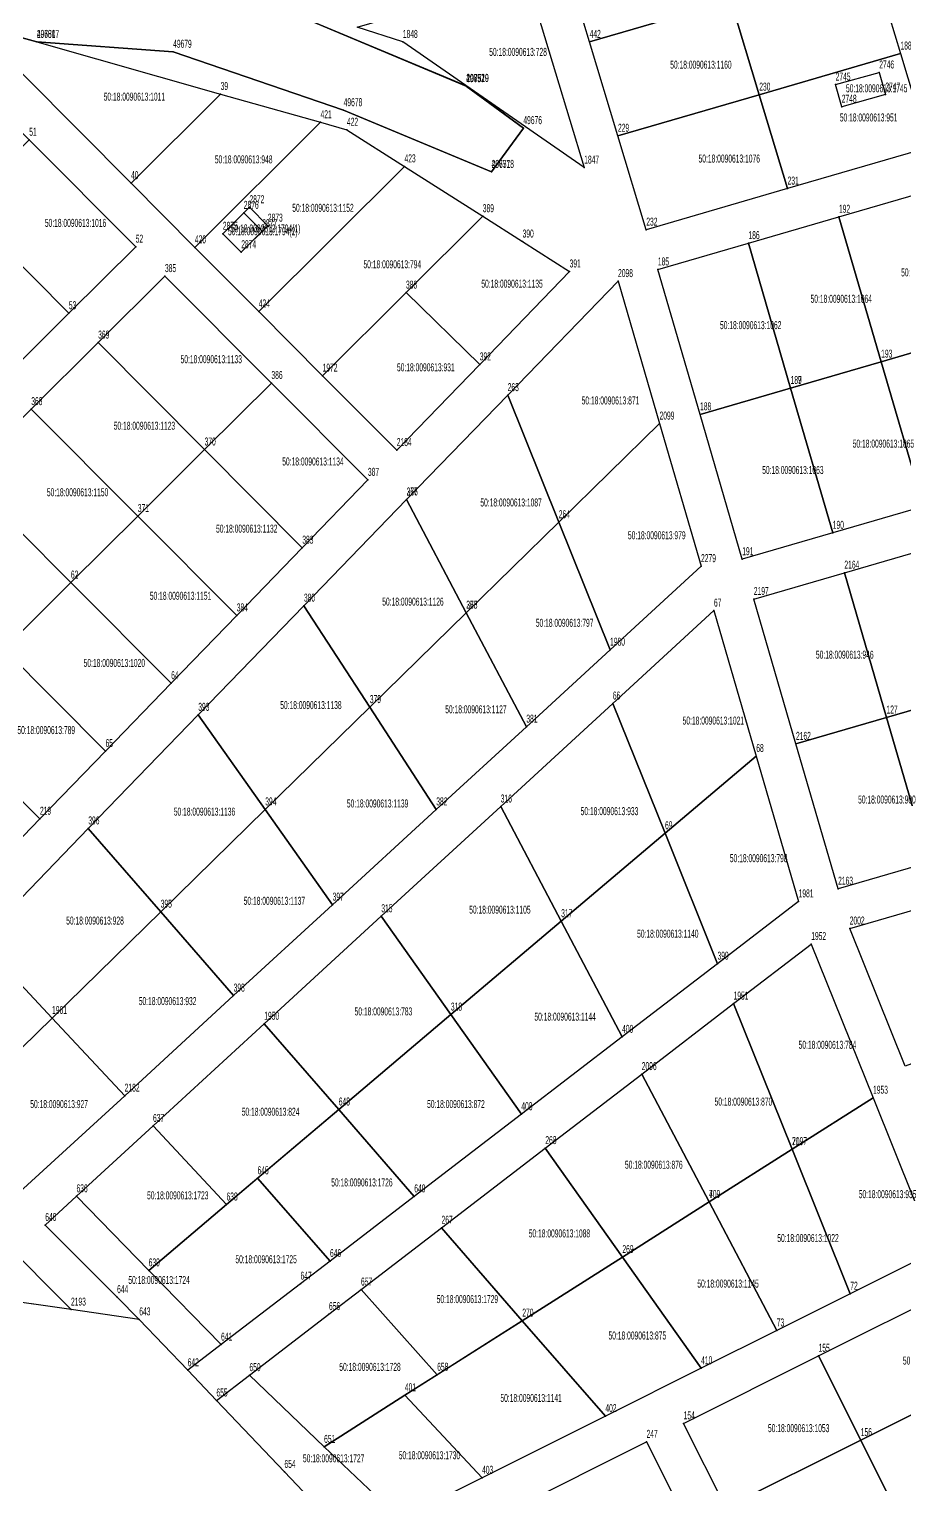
# Model space of a CAD drawing. Extents: x 1277570 to 1279623, y 422293 to 424918.
# Drawn here: x 1278373.9 to 1278606.1, y 423827.4 to 424213.4 of the extents above; entities that cross this region are included whole.
import ezdxf

# ---------------------------------------------------------------- set-up
doc = ezdxf.new("R2010")
doc.units = 0
doc.layers.get('0').update_dxf_attribs({"linetype": 'CONTINUOUS'})

msp = doc.modelspace()

# ---------------------------------------------------------------- linework, layer by layer
at = {"color": 7, "linetype": 'CONTINUOUS'}
for points in [[(1278331.180001, 424305.290001), (1278401.03, 424233.300001), (1278431.109998, 424223.559999), (1278437.509998, 424220.250001), (1278489.750001, 424198.269998), (1278504.94, 424187.150001), (1278496.51, 424175.539998), (1278457.299999, 424191.91), (1278412.089999, 424207.399999), (1278375.950001, 424210.009998), (1278368.219999, 424212.200002)], [(1278368.209998, 424212.210001), (1278375.960001, 424210.009998), (1278412.089999, 424207.399999), (1278457.299999, 424191.91), (1278496.51, 424175.539998), (1278496.52, 424175.550002), (1278504.94, 424187.150001), (1278489.870002, 424198.31), (1278489.799999, 424198.360002), (1278441.719998, 424218.479998), (1278437.509998, 424220.250001), (1278431.109998, 424223.559999), (1278431.080001, 424223.569999), (1278401.03, 424233.300001), (1278381.319999, 424253.62), (1278363.439998, 424272.049999)], [(1278459.489998, 423812.029998), (1278441.600001, 423830.84), (1278423.570001, 423849.789998), (1278415.95, 423857.8), (1278403.12, 423871.29), (1278385.020001, 423873.88), (1278341.479998, 423880.109999)]]:
    msp.add_lwpolyline(points, dxfattribs=at)
for points in [[(1278515, 424234.920002), (1278552.45, 424245.820002), (1278559.96, 424220.920002), (1278522.51, 424210.019998)], [(1278559.96, 424220.920002), (1278597.41, 424231.820001), (1278604.92, 424206.930001), (1278567.47, 424196.030002)], [(1278460.920001, 424213.920002), (1278505.899998, 424227.01), (1278521.070001, 424176.7), (1278472.99, 424210.009998)], [(1278522.51, 424210.019998), (1278559.96, 424220.920002), (1278567.47, 424196.030002), (1278530.02, 424185.129998)], [(1278358.799999, 424214.870002), (1278424.680002, 424196.210002), (1278400.93, 424172.56)], [(1278328.009998, 424194.78), (1278345.73, 424212.419999), (1278373.950001, 424184.069999), (1278356.229999, 424166.43)], [(1278567.47, 424196.030002), (1278604.92, 424206.930001), (1278612.430001, 424182.030002), (1278574.98, 424171.129998)], [(1278587.720001, 424198.699998), (1278599.280002, 424201.910002), (1278600.910001, 424196.050001), (1278589.34, 424192.840002)], [(1278400.93, 424172.56), (1278424.680002, 424196.210002), (1278451.169999, 424188.710001), (1278417.86, 424155.549999)], [(1278530.02, 424185.129998), (1278567.47, 424196.030002), (1278574.98, 424171.129998), (1278537.53, 424160.239998)], [(1278417.86, 424155.549999), (1278451.169999, 424188.710001), (1278458.170001, 424186.720001), (1278473.429999, 424177.009998), (1278434.789999, 424138.539998)], [(1278356.229999, 424166.43), (1278373.950001, 424184.069999), (1278402.169998, 424155.719999), (1278384.45, 424138.08)], [(1278434.789999, 424138.539998), (1278473.429999, 424177.009998), (1278494.179998, 424163.800002), (1278473.830001, 424143.539999), (1278451.719999, 424121.530002)], [(1278588.61, 424163.65), (1278612.620001, 424170.640001), (1278623.800001, 424132.229998), (1278599.79, 424125.239998)], [(1278338.520001, 424148.79), (1278356.229999, 424166.43), (1278384.45, 424138.08), (1278366.739998, 424120.44)], [(1278432.319999, 424166.179999), (1278437.200001, 424161.300001), (1278430.150001, 424154.249999), (1278425.269999, 424159.130002)], [(1278430.829998, 424164.69), (1278435.709999, 424159.809998), (1278430.150001, 424154.249999), (1278425.269999, 424159.130002)], [(1278473.830001, 424143.539999), (1278494.179998, 424163.800002), (1278504.739999, 424157.080001), (1278517.2, 424149.149999), (1278493.369998, 424124.51)], [(1278564.609999, 424156.66), (1278588.61, 424163.65), (1278599.79, 424125.239998), (1278575.779999, 424118.260001)], [(1278540.599998, 424149.679999), (1278564.609999, 424156.66), (1278575.779999, 424118.250002), (1278551.779998, 424111.270001)], [(1278392.219999, 424130.29), (1278409.930001, 424147.92), (1278438.149998, 424119.58), (1278420.44, 424101.940001)], [(1278530.040001, 424146.600002), (1278541.040002, 424108.809998), (1278514.329998, 424082.67), (1278500.779998, 424116.360001)], [(1278451.719999, 424121.530002), (1278473.830001, 424143.539999), (1278493.369998, 424124.51), (1278471.380002, 424101.789999)], [(1278374.490001, 424112.650001), (1278392.219999, 424130.29), (1278420.44, 424101.940001), (1278402.719998, 424084.300001)], [(1278599.79, 424125.239998), (1278623.800001, 424132.229998), (1278634.970001, 424093.82), (1278610.970001, 424086.839999)], [(1278575.779999, 424118.260001), (1278599.79, 424125.239998), (1278610.970001, 424086.839999), (1278586.96, 424079.849999)], [(1278420.44, 424101.940001), (1278438.149998, 424119.58), (1278463.73, 424093.890001), (1278446.34, 424075.910001)], [(1278551.779998, 424111.270001), (1278575.779999, 424118.260001), (1278586.96, 424079.849999), (1278562.959999, 424072.859998)], [(1278500.779998, 424116.360001), (1278514.329998, 424082.67), (1278489.809999, 424058.679998), (1278474.000001, 424088.679998)], [(1278356.779999, 424095.010001), (1278374.490001, 424112.650001), (1278402.719998, 424084.300001), (1278385, 424066.660002)], [(1278514.329998, 424082.67), (1278541.040002, 424108.809998), (1278552.039998, 424071.01), (1278527.930001, 424048.860001)], [(1278402.719998, 424084.300001), (1278420.44, 424101.940001), (1278446.34, 424075.910001), (1278428.95, 424057.950001)], [(1278339.060001, 424077.370002), (1278356.779999, 424095.010001), (1278385, 424066.660002), (1278367.280002, 424049.020002)], [(1278474.000001, 424088.690002), (1278489.809999, 424058.669999), (1278464.230002, 424033.640002), (1278446.769999, 424060.540001)], [(1278385, 424066.660002), (1278402.719998, 424084.300001), (1278428.95, 424057.950001), (1278411.570001, 424039.98)], [(1278489.809999, 424058.679998), (1278514.329998, 424082.67), (1278527.930001, 424048.860001), (1278505.729999, 424028.460002)], [(1278590.039998, 424069.29), (1278614.039999, 424076.270001), (1278625.219999, 424037.870002), (1278601.209998, 424030.880002)], [(1278566.030001, 424062.299999), (1278590.039998, 424069.29), (1278601.209998, 424030.880002), (1278577.210002, 424023.890001)], [(1278367.280002, 424049.020002), (1278385, 424066.660002), (1278411.570001, 424039.98), (1278394.180001, 424022)], [(1278446.769999, 424060.540001), (1278464.230002, 424033.640002), (1278436.509998, 424006.510001), (1278418.759999, 424031.590001)], [(1278528.660001, 424034.590002), (1278555.47, 424059.230001), (1278566.689998, 424020.680002), (1278542.500001, 424000.190002)], [(1278464.230002, 424033.640002), (1278489.809999, 424058.669999), (1278505.729999, 424028.460002), (1278481.849999, 424006.510001)], [(1278349.56, 424031.390002), (1278367.280002, 424049.020002), (1278394.180001, 424022), (1278376.790002, 424004.039999)], [(1278601.209998, 424030.880002), (1278625.219999, 424037.870002), (1278636.4, 423999.459999), (1278612.389999, 423992.479998)], [(1278436.509998, 424006.510001), (1278464.230002, 424033.640002), (1278481.849999, 424006.510001), (1278454.369999, 423981.260002)], [(1278498.939998, 424007.280002), (1278528.660001, 424034.590002), (1278542.500001, 424000.190002), (1278514.960002, 423976.870001)], [(1278331.850002, 424013.749998), (1278349.56, 424031.390002), (1278376.790002, 424004.039999), (1278359.410002, 423986.069999)], [(1278418.759999, 424031.590001), (1278436.509998, 424006.510001), (1278408.8, 423979.390001), (1278389.610002, 424001.469998)], [(1278577.210002, 424023.890001), (1278601.209998, 424030.880002), (1278612.389999, 423992.479998), (1278588.380002, 423985.489998)], [(1278542.500001, 424000.190002), (1278566.689998, 424020.680002), (1278577.91, 423982.119998), (1278556.400001, 423965.609998)], [(1278408.8, 423979.390001), (1278436.509998, 424006.510001), (1278454.369999, 423981.260002), (1278428.13, 423957.150002)], [(1278467.279999, 423978.180001), (1278498.939998, 424007.280002), (1278514.960002, 423976.870001), (1278485.720001, 423952.109999)], [(1278389.610002, 424001.469998), (1278408.8, 423979.390001), (1278380.000002, 423951.210001), (1278360.819999, 423971.71)], [(1278514.960002, 423976.870001), (1278542.500001, 424000.190002), (1278556.400001, 423965.609998), (1278531.12, 423946.200001)], [(1278591.46, 423974.919999), (1278616.419999, 423982.189999), (1278630.380001, 423947.410001), (1278606.130001, 423938.449999)], [(1278380.000002, 423951.210001), (1278408.8, 423979.390001), (1278428.13, 423957.150002), (1278399.249998, 423930.609998)], [(1278436.249999, 423949.67), (1278467.279999, 423978.180001), (1278485.720001, 423952.109999), (1278455.999998, 423926.94)], [(1278485.720001, 423952.109999), (1278514.960002, 423976.870001), (1278531.12, 423946.200001), (1278504.400001, 423925.700002)], [(1278360.819999, 423971.71), (1278380.000002, 423951.210001), (1278351.410001, 423923.22), (1278332.390002, 423942.33)], [(1278560.659998, 423955.02), (1278581.249998, 423970.820001), (1278597.639998, 423930.069999), (1278576.180001, 423916.419999)], [(1278536.319999, 423936.330002), (1278560.659998, 423955.02), (1278576.180001, 423916.429998), (1278554.169999, 423902.429998)], [(1278351.410001, 423923.22), (1278380.000002, 423951.210001), (1278399.249998, 423930.609998), (1278370.429999, 423904.12)], [(1278455.999998, 423926.94), (1278485.720001, 423952.109999), (1278504.400001, 423925.700002), (1278476.020001, 423903.910002)], [(1278406.759998, 423922.580002), (1278436.249999, 423949.67), (1278455.999998, 423926.94), (1278426.240002, 423901.750002)], [(1278510.759998, 423916.710002), (1278536.319999, 423936.330002), (1278554.169999, 423902.440002), (1278531.189999, 423887.829998)], [(1278576.180001, 423916.419999), (1278597.639998, 423930.069999), (1278614.029998, 423889.320001), (1278591.599998, 423878.1)], [(1278434.470002, 423908.71), (1278455.999998, 423926.94), (1278476.020001, 423903.910002), (1278453.680001, 423886.76)], [(1278386.47, 423903.930001), (1278406.759998, 423922.580002), (1278426.240002, 423901.750002), (1278405.620001, 423884.279998)], [(1278483.250001, 423895.589999), (1278510.759998, 423916.710002), (1278531.189999, 423887.829998), (1278504.66, 423870.959999)], [(1278554.169999, 423902.440002), (1278576.180001, 423916.419999), (1278591.599998, 423878.1), (1278572.119999, 423868.359999)], [(1278323.310001, 423887.649998), (1278347.419998, 423911.65), (1278385.020001, 423873.88), (1278329.039999, 423881.890001)], [(1278405.620001, 423884.279998), (1278426.240002, 423901.750002), (1278434.470002, 423908.71), (1278453.680001, 423886.76), (1278445.859999, 423880.760002), (1278424.799999, 423864.600001)], [(1278378.189998, 423896.320001), (1278386.47, 423903.930001), (1278405.620001, 423884.279998), (1278424.799999, 423864.600001), (1278415.95, 423857.8), (1278403.12, 423871.29), (1278397.239999, 423877.189998)], [(1278531.189999, 423887.829998), (1278554.169999, 423902.429998), (1278572.119999, 423868.359999), (1278552.059999, 423858.329999)], [(1278461.9, 423879.200002), (1278483.250001, 423895.589999), (1278504.66, 423870.959999), (1278482.090002, 423856.609999)], [(1278504.66, 423870.959999), (1278531.189999, 423887.829998), (1278552.059999, 423858.329999), (1278526.679998, 423845.629999)], [(1278432.319999, 423856.5), (1278453.410001, 423872.689999), (1278461.9, 423879.200002), (1278482.090002, 423856.609999), (1278473.53, 423851.169999), (1278452.11, 423837.48)], [(1278583.199999, 423861.629998), (1278618.969998, 423879.529998), (1278630.159999, 423857.170001), (1278594.39, 423839.280001)], [(1278473.53, 423851.169999), (1278504.66, 423870.959999), (1278526.679998, 423845.629999), (1278493.990002, 423829.28)], [(1278547.430001, 423843.729999), (1278583.199999, 423861.629998), (1278594.39, 423839.280001), (1278558.620002, 423821.380002)], [(1278432.319999, 423856.5), (1278452.11, 423837.48), (1278472.319999, 423818.450001), (1278459.489998, 423812.029998), (1278441.600001, 423830.84), (1278423.570001, 423849.789998)], [(1278594.39, 423839.280001), (1278630.159999, 423857.170001), (1278641.35, 423834.819999), (1278605.570001, 423816.92)], [(1278493.990002, 423829.28), (1278472.319999, 423818.450001), (1278452.11, 423837.48), (1278473.53, 423851.169999)], [(1278558.620002, 423821.380002), (1278594.39, 423839.280001), (1278605.570001, 423816.92), (1278569.800002, 423799.020001)], [(1278501.82, 423820.909999), (1278537.589998, 423838.809999), (1278548.78, 423816.450002), (1278513.010001, 423798.549998)]]:
    msp.add_lwpolyline(points, close=True, dxfattribs=at)
at = {"color": 7}
for p in [(1278375.950001, 424210.009998), (1278375.960001, 424210.009998), (1278472.99, 424210.009998), (1278522.51, 424210.019998), (1278412.089999, 424207.399999), (1278604.92, 424206.930001), (1278599.280002, 424201.910002), (1278489.750001, 424198.269998), (1278489.799999, 424198.360002), (1278489.870002, 424198.31), (1278587.720001, 424198.699998), (1278424.680002, 424196.210002), (1278567.47, 424196.030002), (1278600.910001, 424196.050001), (1278457.299999, 424191.91), (1278589.34, 424192.840002), (1278451.169999, 424188.710001), (1278458.170001, 424186.720001), (1278504.94, 424187.150001), (1278373.950001, 424184.069999), (1278530.02, 424185.129998), (1278473.429999, 424177.009998), (1278496.51, 424175.539998), (1278496.52, 424175.550002), (1278521.070001, 424176.7), (1278400.93, 424172.56), (1278574.98, 424171.129998), (1278430.829998, 424164.69), (1278432.319999, 424166.179999), (1278494.179998, 424163.800002), (1278588.61, 424163.65), (1278435.709999, 424159.809998), (1278437.200001, 424161.300001), (1278537.53, 424160.239998), (1278402.169998, 424155.719999), (1278417.86, 424155.549999), (1278425.269999, 424159.130002), (1278504.739999, 424157.080001), (1278564.609999, 424156.66), (1278430.150001, 424154.249999), (1278409.930001, 424147.92), (1278517.2, 424149.149999), (1278540.599998, 424149.679999), (1278530.040001, 424146.600002), (1278473.830001, 424143.539999), (1278384.45, 424138.08), (1278434.789999, 424138.539998), (1278392.219999, 424130.29), (1278599.79, 424125.239998), (1278451.719999, 424121.530002), (1278493.369998, 424124.51), (1278438.149998, 424119.58), (1278575.779999, 424118.260001), (1278575.779999, 424118.250002), (1278500.779998, 424116.360001), (1278374.490001, 424112.650001), (1278551.779998, 424111.270001), (1278541.040002, 424108.809998), (1278420.44, 424101.940001), (1278471.380002, 424101.789999), (1278463.73, 424093.890001), (1278474.000001, 424088.690002), (1278474.000001, 424088.679998), (1278402.719998, 424084.300001), (1278514.329998, 424082.67), (1278586.96, 424079.849999), (1278446.34, 424075.910001), (1278552.039998, 424071.01), (1278562.959999, 424072.859998), (1278590.039998, 424069.29), (1278385, 424066.660002), (1278446.769999, 424060.540001), (1278555.47, 424059.230001), (1278566.030001, 424062.299999), (1278428.95, 424057.950001), (1278489.809999, 424058.679998), (1278489.809999, 424058.669999), (1278527.930001, 424048.860001), (1278411.570001, 424039.98), (1278464.230002, 424033.640002), (1278528.660001, 424034.590002), (1278418.759999, 424031.590001), (1278505.729999, 424028.460002), (1278601.209998, 424030.880002), (1278394.180001, 424022), (1278566.689998, 424020.680002), (1278577.210002, 424023.890001), (1278436.509998, 424006.510001), (1278481.849999, 424006.510001), (1278498.939998, 424007.280002), (1278376.790002, 424004.039999), (1278389.610002, 424001.469998), (1278542.500001, 424000.190002), (1278577.91, 423982.119998), (1278588.380002, 423985.489998), (1278408.8, 423979.390001), (1278454.369999, 423981.260002), (1278467.279999, 423978.180001), (1278514.960002, 423976.870001), (1278591.46, 423974.919999), (1278581.249998, 423970.820001), (1278556.400001, 423965.609998), (1278428.13, 423957.150002), (1278560.659998, 423955.02), (1278380.000002, 423951.210001), (1278485.720001, 423952.109999), (1278436.249999, 423949.67), (1278531.12, 423946.200001), (1278536.319999, 423936.330002), (1278399.249998, 423930.609998), (1278597.639998, 423930.069999), (1278455.999998, 423926.94), (1278504.400001, 423925.700002), (1278406.759998, 423922.580002), (1278510.759998, 423916.710002), (1278576.180001, 423916.429998), (1278576.180001, 423916.419999), (1278434.470002, 423908.71), (1278386.47, 423903.930001), (1278426.240002, 423901.750002), (1278476.020001, 423903.910002), (1278554.169999, 423902.440002), (1278554.169999, 423902.429998), (1278378.189998, 423896.320001), (1278483.250001, 423895.589999), (1278453.680001, 423886.76), (1278531.189999, 423887.829998), (1278405.620001, 423884.279998), (1278445.859999, 423880.760002), (1278461.9, 423879.200002), (1278591.599998, 423878.1), (1278385.020001, 423873.88), (1278397.239999, 423877.189998), (1278403.12, 423871.29), (1278453.410001, 423872.689999), (1278504.66, 423870.959999), (1278572.119999, 423868.359999), (1278424.799999, 423864.600001), (1278552.059999, 423858.329999), (1278583.199999, 423861.629998), (1278415.95, 423857.8), (1278432.319999, 423856.5), (1278482.090002, 423856.609999), (1278473.53, 423851.169999), (1278423.570001, 423849.789998), (1278526.679998, 423845.629999), (1278547.430001, 423843.729999), (1278594.39, 423839.280001), (1278452.11, 423837.48), (1278537.589998, 423838.809999), (1278441.600001, 423830.84), (1278493.990002, 423829.28)]:
    msp.add_point(p, dxfattribs=at)

# ---------------------------------------------------------------- texts
at = {"color": 7, "width": 0.5}
for s, height, p in [('49680', 2.122561, (1278375.950001, 424211.08244)), ('207517', 2.122561, (1278375.960001, 424211.08244)), ('49679', 2.122561, (1278412.089999, 424208.472441)), ('1848', 2.122561, (1278472.99, 424211.08244)), ('442', 2.122557, (1278522.51, 424211.092443)), ('1885', 2.122557, (1278604.92, 424208.002442)), ('50:18:0090613:728', 2.122557, (1278495.883169, 424206.318828)), ('50:18:0090613:1160', 2.122557, (1278543.864999, 424202.927443)), ('2745', 2.122557, (1278587.720001, 424199.772443)), ('2746', 2.122557, (1278599.280002, 424202.982442)), ('39', 2.122557, (1278424.680002, 424197.282442)), ('49697', 2.122557, (1278489.750001, 424199.342443)), ('207520', 2.122557, (1278489.799999, 424199.432443)), ('207519', 2.122557, (1278489.870002, 424199.382441)), ('230', 2.122557, (1278567.47, 424197.102442)), ('50:18:0090613:1745', 2.122561, (1278590.460859, 424196.667206)), ('2747', 2.122557, (1278600.910001, 424197.122441)), ('50:18:0090613:1011', 2.122557, (1278393.678335, 424194.449108)), ('49678', 2.122557, (1278457.299999, 424192.982441)), ('2748', 2.122557, (1278589.34, 424193.912442)), ('421', 2.122557, (1278451.169999, 424189.782441)), ('49676', 2.122557, (1278504.94, 424188.222441)), ('50:18:0090613:951', 2.122557, (1278588.824999, 424188.93244)), ('51', 2.122561, (1278373.950001, 424185.142441)), ('422', 2.122557, (1278458.170001, 424187.792441)), ('229', 2.122557, (1278530.02, 424186.202443)), ('50:18:0090613:948', 2.122557, (1278423.141464, 424177.818487)), ('423', 2.122557, (1278473.429999, 424178.082443)), ('49677', 2.122557, (1278496.51, 424176.612443)), ('207518', 2.122557, (1278496.52, 424176.622442)), ('1847', 2.122557, (1278521.070001, 424177.772441)), ('50:18:0090613:1076', 2.122557, (1278551.376107, 424178.03543)), ('40', 2.122557, (1278400.93, 424173.63244)), ('231', 2.122557, (1278574.98, 424172.202443)), ('2876', 2.122557, (1278430.829998, 424165.762441)), ('2872', 2.122561, (1278432.319999, 424167.252441)), ('50:18:0090613:1152', 2.122557, (1278443.677991, 424164.971739)), ('2873', 2.122557, (1278437.200001, 424162.372442)), ('389', 2.122557, (1278494.179998, 424164.872442)), ('232', 2.122557, (1278537.53, 424161.312443)), ('192', 2.122557, (1278588.61, 424164.722441)), ('50:18:0090613:1016', 2.122561, (1278378.074999, 424160.977441)), ('2875', 2.122557, (1278425.269999, 424160.202442)), ('50:18:0090613:1794(2)', 2.122561, (1278426.637826, 424158.762479)), ('50:18:0090613:1794(1)', 2.122557, (1278427.382829, 424159.507482)), ('2877', 2.122557, (1278435.709999, 424160.882443)), ('390', 2.122557, (1278504.739999, 424158.152441)), ('186', 2.122557, (1278564.609999, 424157.73244)), ('52', 2.122561, (1278402.169998, 424156.792441)), ('420', 2.122561, (1278417.86, 424156.622441)), ('2874', 2.122561, (1278430.150001, 424155.322441)), ('50:18:0090613:794', 2.122557, (1278462.553296, 424150.004059)), ('391', 2.122561, (1278517.2, 424150.222441)), ('185', 2.122561, (1278540.599998, 424150.75244)), ('385', 2.122557, (1278409.930001, 424148.992441)), ('2098', 2.122557, (1278530.040001, 424147.672442)), ('50:18:0090613:1066', 2.122557, (1278605.079999, 424147.842442)), ('388', 2.122561, (1278473.830001, 424144.61244)), ('50:18:0090613:1135', 2.122557, (1278493.796522, 424144.86078)), ('53', 2.122557, (1278384.45, 424139.15244)), ('424', 2.122557, (1278434.789999, 424139.612443)), ('50:18:0090613:1064', 2.122557, (1278581.073374, 424140.854252)), ('369', 2.122557, (1278392.219999, 424131.362441)), ('50:18:0090613:1062', 2.122557, (1278557.067003, 424133.868631)), ('50:18:0090613:1133', 2.122557, (1278414.060403, 424124.834013)), ('1972', 2.122557, (1278451.719999, 424122.602442)), ('50:18:0090613:931', 2.122557, (1278471.432942, 424122.683838)), ('392', 2.122557, (1278493.369998, 424125.58244)), ('193', 2.122557, (1278599.79, 424126.312443)), ('386', 2.122557, (1278438.149998, 424120.65244)), ('189', 2.122557, (1278575.779999, 424119.332442)), ('187', 2.122557, (1278575.779999, 424119.322442)), ('263', 2.122557, (1278500.779998, 424117.432442)), ('368', 2.122557, (1278374.490001, 424113.722441)), ('50:18:0090613:871', 2.122561, (1278520.389245, 424113.900193)), ('188', 2.122557, (1278551.779998, 424112.342441)), ('50:18:0090613:1123', 2.122557, (1278396.341574, 424107.197851)), ('2099', 2.122557, (1278541.040002, 424109.882443)), ('370', 2.122557, (1278420.44, 424103.012441)), ('2184', 2.122561, (1278471.380002, 424102.862441)), ('50:18:0090613:1065', 2.122557, (1278592.249626, 424102.449445)), ('50:18:0090613:1134', 2.122561, (1278441.022418, 424097.712335)), ('387', 2.122557, (1278463.73, 424094.962442)), ('50:18:0090613:1063', 2.122557, (1278568.245, 424095.462443)), ('50:18:0090613:1150', 2.122557, (1278378.623429, 424089.557032)), ('377', 2.122557, (1278474.000001, 424089.762442)), ('266', 2.122557, (1278474.000001, 424089.752443)), ('371', 2.122557, (1278402.719998, 424085.372441)), ('50:18:0090613:1087', 2.122557, (1278493.54079, 424086.845077)), ('264', 2.122557, (1278514.329998, 424083.742441)), ('190', 2.122561, (1278586.96, 424080.92244)), ('50:18:0090613:1132', 2.122557, (1278423.468591, 424079.909703)), ('383', 2.122557, (1278446.34, 424076.982442)), ('50:18:0090613:979', 2.122557, (1278532.656991, 424078.155824)), ('191', 2.122557, (1278562.959999, 424073.932443)), ('2279', 2.122557, (1278552.039998, 424072.08244)), ('2164', 2.122561, (1278590.039998, 424070.362441)), ('62', 2.122557, (1278385, 424067.732442)), ('50:18:0090613:1151', 2.122557, (1278405.915768, 424062.106869)), ('380', 2.122557, (1278446.769999, 424061.612441)), ('2197', 2.122561, (1278566.030001, 424063.37244)), ('384', 2.122557, (1278428.95, 424059.022441)), ('50:18:0090613:1126', 2.122557, (1278467.533684, 424060.555318)), ('378', 2.122561, (1278489.809999, 424059.74244)), ('265', 2.122561, (1278489.809999, 424059.75244)), ('67', 2.122557, (1278555.47, 424060.302442)), ('50:18:0090613:797', 2.122561, (1278508.238044, 424054.941312)), ('1980', 2.122557, (1278527.930001, 424049.932442)), ('50:18:0090613:946', 2.122557, (1278582.497002, 424046.493629)), ('50:18:0090613:1020', 2.122557, (1278388.364751, 424044.298345)), ('64', 2.122557, (1278411.570001, 424041.05244)), ('379', 2.122557, (1278464.230002, 424034.712442)), ('66', 2.122557, (1278528.660001, 424035.662442)), ('393', 2.122557, (1278418.759999, 424032.662441)), ('50:18:0090613:1138', 2.122561, (1278440.476016, 424033.124529)), ('50:18:0090613:1127', 2.122557, (1278484.220503, 424032.004217)), ('127', 2.122557, (1278601.209998, 424031.952442)), ('50:18:0090613:789', 2.122561, (1278370.809609, 424026.496993)), ('381', 2.122557, (1278505.729999, 424029.532442)), ('50:18:0090613:1021', 2.122557, (1278547.159789, 424029.017171)), ('65', 2.122557, (1278394.180001, 424023.072441)), ('2162', 2.122557, (1278577.210002, 424024.962441)), ('68', 2.122557, (1278566.689998, 424021.752442)), ('394', 2.122557, (1278436.509998, 424007.582442)), ('50:18:0090613:1139', 2.122557, (1278458.153984, 424007.03911)), ('382', 2.122557, (1278481.849999, 424007.582442)), ('316', 2.122557, (1278498.939998, 424008.352442)), ('50:18:0090613:900', 2.122557, (1278593.673, 424008.086252)), ('219', 2.122561, (1278376.790002, 424005.112441)), ('50:18:0090613:1136', 2.122557, (1278412.267373, 424004.876578)), ('50:18:0090613:933', 2.122557, (1278520.123818, 424004.999645)), ('396', 2.122557, (1278389.610002, 424002.542443)), ('69', 2.122557, (1278542.500001, 424001.262442)), ('50:18:0090613:798', 2.122557, (1278559.678708, 423992.53446)), ('2163', 2.122557, (1278588.380002, 423986.562443)), ('395', 2.122557, (1278408.8, 423980.462441)), ('50:18:0090613:1137', 2.122561, (1278430.789048, 423981.224168)), ('397', 2.122557, (1278454.369999, 423982.332443)), ('1981', 2.122557, (1278577.91, 423983.192443)), ('50:18:0090613:928', 2.122557, (1278383.735329, 423975.987697)), ('315', 2.122557, (1278467.279999, 423979.252441)), ('50:18:0090613:1105', 2.122557, (1278490.573164, 423978.880387)), ('317', 2.122557, (1278514.960002, 423977.942442)), ('2002', 2.122561, (1278591.46, 423975.992441)), ('50:18:0090613:1140', 2.122557, (1278535.081986, 423972.507278)), ('1952', 2.122557, (1278581.249998, 423971.892442)), ('399', 2.122557, (1278556.400001, 423966.682443)), ('398', 2.122557, (1278428.13, 423958.222442)), ('50:18:0090613:932', 2.122561, (1278402.981836, 423954.637561)), ('318', 2.122561, (1278485.720001, 423953.18244)), ('1951', 2.122557, (1278560.659998, 423956.092441)), ('1961', 2.122557, (1278380.000002, 423952.282441)), ('1950', 2.122557, (1278436.249999, 423950.74244)), ('50:18:0090613:783', 2.122561, (1278460.199827, 423951.900997)), ('50:18:0090613:1144', 2.122561, (1278507.86868, 423950.51211)), ('400', 2.122557, (1278531.12, 423947.272441)), ('50:18:0090613:784', 2.122557, (1278577.902843, 423943.050866)), ('2096', 2.122557, (1278536.319999, 423937.402442)), ('2182', 2.122557, (1278399.249998, 423931.682443)), ('1953', 2.122561, (1278597.639998, 423931.14244)), ('50:18:0090613:927', 2.122557, (1278374.220364, 423927.331657)), ('648', 2.122557, (1278455.999998, 423928.01244)), ('50:18:0090613:872', 2.122557, (1278479.412264, 423927.351911)), ('408', 2.122557, (1278504.400001, 423926.772442)), ('50:18:0090613:870', 2.122561, (1278555.626736, 423927.983032)), ('637', 2.122557, (1278406.759998, 423923.652442)), ('50:18:0090613:824', 2.122557, (1278430.278244, 423925.305803)), ('268', 2.122557, (1278510.759998, 423917.782442)), ('2097', 2.122557, (1278576.180001, 423917.502443)), ('71', 2.122561, (1278576.180001, 423917.49244)), ('50:18:0090613:876', 2.122557, (1278531.869803, 423911.255985)), ('645', 2.122561, (1278434.470002, 423909.782441)), ('50:18:0090613:1726', 2.122557, (1278453.99443, 423906.555756)), ('636', 2.122557, (1278386.47, 423905.002441)), ('50:18:0090613:1723', 2.122557, (1278405.180756, 423903.132444)), ('638', 2.122557, (1278426.240002, 423902.822442)), ('649', 2.122557, (1278476.020001, 423904.982442)), ('409', 2.122557, (1278554.169999, 423903.502443)), ('70', 2.122557, (1278554.169999, 423903.512443)), ('50:18:0090613:935', 2.122561, (1278593.849369, 423903.44447)), ('640', 2.122557, (1278378.189998, 423897.392442)), ('267', 2.122561, (1278483.250001, 423896.66244)), ('50:18:0090613:1088', 2.122557, (1278506.354231, 423893.040025)), ('50:18:0090613:1022', 2.122557, (1278572.260214, 423891.808899)), ('646', 2.122561, (1278453.680001, 423887.832441)), ('269', 2.122557, (1278531.189999, 423888.902443)), ('639', 2.122557, (1278405.620001, 423885.352443)), ('50:18:0090613:1725', 2.122557, (1278428.602929, 423886.185245)), ('50:18:0090613:1724', 2.122557, (1278400.223, 423880.692537)), ('647', 2.122557, (1278445.859999, 423881.832442)), ('657', 2.122557, (1278461.9, 423880.272442)), ('50:18:0090613:1145', 2.122557, (1278551.06313, 423879.730176)), ('644', 2.122557, (1278397.239999, 423878.262443)), ('50:18:0090613:1729', 2.122561, (1278481.960566, 423875.621542)), ('72', 2.122557, (1278591.599998, 423879.172441)), ('2193', 2.122561, (1278385.020001, 423874.952441)), ('643', 2.122561, (1278403.12, 423872.362441)), ('656', 2.122561, (1278453.410001, 423873.76244)), ('270', 2.122561, (1278504.66, 423872.03244)), ('73', 2.122561, (1278572.119999, 423869.432441)), ('641', 2.122557, (1278424.799999, 423865.672442)), ('50:18:0090613:875', 2.122561, (1278527.504194, 423865.967854)), ('155', 2.122561, (1278583.199999, 423862.70244)), ('642', 2.122557, (1278415.95, 423858.87244)), ('650', 2.122557, (1278432.319999, 423857.57244)), ('50:18:0090613:1728', 2.122561, (1278456.148638, 423857.651758)), ('658', 2.122561, (1278482.090002, 423857.68244)), ('410', 2.122561, (1278552.059999, 423859.402441)), ('50:18:0090613:809', 2.122557, (1278605.555964, 423859.305684)), ('655', 2.122561, (1278423.570001, 423850.86244)), ('401', 2.122561, (1278473.53, 423852.24244)), ('50:18:0090613:1141', 2.122561, (1278498.856198, 423849.407809)), ('402', 2.122561, (1278526.679998, 423846.702441)), ('154', 2.122561, (1278547.430001, 423844.80244)), ('50:18:0090613:1053', 2.122557, (1278569.784999, 423841.407443)), ('651', 2.122557, (1278452.11, 423838.552441)), ('247', 2.122561, (1278537.589998, 423839.88244)), ('156', 2.122557, (1278594.39, 423840.352442)), ('50:18:0090613:1727', 2.122557, (1278446.504473, 423833.407201)), ('50:18:0090613:1730', 2.122561, (1278471.900534, 423834.224248)), ('654', 2.122561, (1278441.600001, 423831.912441)), ('403', 2.122557, (1278493.990002, 423830.35244))]:
    msp.add_text(s, height=height, dxfattribs=at).set_placement(p)

doc.saveas('drawing.dxf')
